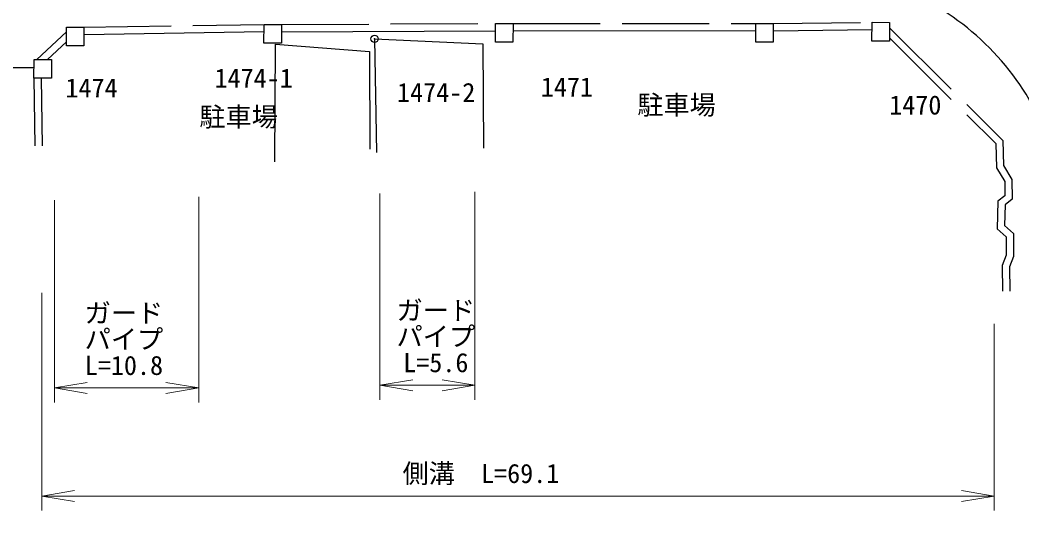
# Model space of a CAD drawing. Units: millimetres, scale not verified. Extents: x -55602354 to 84056675, y -218924267 to 380000.
# Drawn here: x 447007 to 515950, y 231592 to 266747 of the extents above; entities that cross this region are included whole.
import ezdxf
from ezdxf.enums import TextEntityAlignment as Align

# ---------------------------------------------------------------- set-up
doc = ezdxf.new("R2010")
doc.units = ezdxf.units.MM
doc.header["$LTSCALE"] = 1000
doc.header["$PDMODE"] = 32
doc.header["$PDSIZE"] = 500
doc.linetypes.add('DASHED', pattern=[7.5, 6, -1.5])
for name, color, linetype, lineweight in [('M-BGD', 7, 'Continuous', 25), ('M-STR-HTXT', 7, 'Continuous', 13), ('M-STR-STRC', 7, 'Continuous', 25)]:
    doc.layers.add(name, color=color, linetype=linetype, lineweight=lineweight)
doc.layers.add('M-BMK-HTXT', color=7, linetype='Continuous')
doc.styles.add('ＭＳ ゴシック', font='')
doc.styles.get('ＭＳ ゴシック').set_extended_font_data('MS Gothic')

# ---------------------------------------------------------------- blocks, each defined once
blk = doc.blocks.new('open_arrow')
at = {"color": 0, "linetype": 'Continuous', "lineweight": -2}
blk.add_lwpolyline([(7.5, 1.25), (0, 0), (7.5, -1.25)], dxfattribs=at)

msp = doc.modelspace()

# ---------------------------------------------------------------- hatches: boundary and pattern name
at = {"layer": 'M-STR-STRC'}
msp.add_hatch(color=256, dxfattribs=at).paths.add_polyline_path([(-55594916, -215317041, 1), (-55594610, -215317070, 1), (-55594305, -215317098, 1), (-55580797, -215307366, 0.41421), (-55580889, -215307431, 0.41421), (-55580745, -215307064, 0.41421), (-55580837, -215307129, 0.41421), (-55580692, -215306761, 0.41421), (-55580785, -215306827, 0.41421), (-55566345, -215305448, 1), (-55566384, -215305752, 1), (-55566423, -215306056, 1), (-55597548, -215332337, 0.41421), (-55597635, -215332409, 0.41421), (-55597517, -215332032, 0.41421), (-55597604, -215332103, 0.41421), (-55597486, -215331727, 0.41421), (-55597573, -215331798, 0.41421), (-55585677, -215342470, 0.41421), (-55585743, -215342562, 0.41421), (-55585726, -215342167, 0.41421), (-55585792, -215342259, 0.41421), (-55585774, -215341865, 0.41421), (-55585841, -215341956, 0.41421), (-55571762, -215344566, 1), (-55571732, -215344261, 1), (-55571703, -215343956, 1), (-55559075, -215335789, 1), (-55559380, -215335758, 1), (-55559685, -215335727, 1), (-55555688, -215322973, 1), (-55555727, -215323277, 1), (-55555767, -215323581, 1), (-55393271, -215354691, 1), (-55393233, -215354387, 1), (-55393196, -215354083, 1), (-55410449, -215351682, 1), (-55410411, -215351378, 1), (-55410374, -215351073, 1), (-55407336, -215338454, 1), (-55407557, -215338427, 1), (-55407777, -215338399, 1), (-55271677, -215370690, 1), (-55271982, -215370659, 1), (-55272287, -215370628, 1), (-55266346, -215358322, 1), (-55266377, -215358627, 1), (-55266407, -215358932, 1), (-55289179, -215367259, 1), (-55289140, -215366955, 1), (-55289100, -215366651, 1), (571140, 349427, -0.39598), (571140, 349427), (571140, 348155), (571851, 348154), (573112, 350484, 0.38568), (573112, 350484)])

# ---------------------------------------------------------------- linework, layer by layer
at = {"layer": 'M-BGD'}
for p, q in [((450194, 264976), (450200, 266265)), ((450200, 266265), (451403, 266259)), ((451403, 266259), (451397, 264970)), ((463791, 265160), (463798, 266449)), ((463798, 266449), (465001, 266443)), ((465001, 266443), (464994, 265154)), ((479721, 265222), (479728, 266511)), ((479728, 266511), (480931, 266504)), ((480931, 266504), (480924, 265215)), ((497631, 265230), (497637, 266519)), ((497637, 266519), (498841, 266513)), ((498841, 266513), (498834, 265224)), ((505627, 265303), (505634, 266592)), ((505634, 266592), (506837, 266586)), ((506837, 266586), (506831, 265297)), ((451411, 265759), (463805, 265949)), ((465003, 265943), (479730, 266011)), ((471403, 265465), (471526, 257642)), ((471403, 265453), (478844, 265120)), ((480931, 266004), (497638, 266019)), ((498846, 266013), (505640, 266092)), ((448888, 264030), (450195, 265244)), ((451397, 264970), (450194, 264976)), ((464994, 265154), (463791, 265160)), ((464533, 256987), (464594, 265096)), ((464594, 265096), (471059, 264577)), ((478844, 265120), (478893, 257926)), ((480924, 265215), (479721, 265222)), ((498834, 265224), (497631, 265230)), ((506831, 265297), (505627, 265303)), ((471059, 264577), (471084, 257865)), ((442872, 263460), (447967, 263484)), ((447963, 262746), (447970, 264035)), ((447970, 264035), (449173, 264028)), ((449173, 264028), (449166, 262739)), ((449166, 262739), (447963, 262746)), ((447963, 262746), (448026, 258090)), ((448463, 262743), (448526, 258097))]:
    msp.add_line(p, q, dxfattribs=at)
at = {"layer": 'M-BGD', "linetype": 'DASHED'}
for p, q in [((451403, 266259), (463798, 266449)), ((465001, 266443), (479728, 266511)), ((480931, 266504), (497637, 266519)), ((498841, 266513), (505634, 266592)), ((506835, 266221), (514635, 258455)), ((448157, 264034), (450199, 265929)), ((506832, 265519), (514141, 258241)), ((514141, 258241), (514188, 256584)), ((514635, 258455), (514684, 256729)), ((514188, 256584), (514761, 255634)), ((514684, 256729), (515260, 255776)), ((514761, 255634), (514773, 254657)), ((515260, 255776), (515276, 254412)), ((514773, 254657), (514289, 254286)), ((515276, 254412), (514783, 254034)), ((514289, 254286), (514245, 252381)), ((514783, 254034), (514750, 252605)), ((514245, 252381), (514872, 251837)), ((514750, 252605), (515375, 252063)), ((514872, 251837), (514859, 250561)), ((515375, 252063), (515358, 250469)), ((514859, 250561), (514594, 249850)), ((515358, 250469), (515095, 249762)), ((514594, 249850), (514612, 248098)), ((515095, 249762), (515112, 248103))]:
    msp.add_line(p, q, dxfattribs=at)
at = {"layer": 'M-BGD'}
msp.add_point((471403, 265453), dxfattribs=at)
at = {"layer": 'M-STR-HTXT'}
for p, q in [((459300, 254581), (459300, 240430)), ((471774, 254802), (471774, 240619)), ((478299, 254917), (478299, 240619)), ((449368, 254350), (449368, 240430)), ((448502, 247970), (448502, 232994)), ((514045, 245833), (514045, 232994)), ((449368, 241430), (459300, 241430)), ((471774, 241619), (478299, 241619)), ((448502, 233994), (514045, 233994))]:
    msp.add_line(p, q, dxfattribs=at)
at = {"layer": 'M-STR-STRC'}
msp.add_arc((500756, 251971), 18256, 19.07162, 60.25928, dxfattribs=at)

# ---------------------------------------------------------------- block references
at = {"layer": 'M-STR-HTXT', "xscale": 300, "yscale": 300}
for p in [(471774, 241619), (449368, 241430), (448502, 233994)]:
    msp.add_blockref('open_arrow', p, dxfattribs=at)
at = {"layer": 'M-STR-HTXT', "xscale": 300, "yscale": 300, "rotation": 180}
for p in [(478299, 241619), (459300, 241430), (514045, 233994)]:
    msp.add_blockref('open_arrow', p, dxfattribs=at)

# ---------------------------------------------------------------- texts
at = {"layer": 'M-BMK-HTXT', "style": 'ＭＳ ゴシック'}
for s, p in [('1474-1', (460386, 261696)), ('1474', (450129, 261022)), ('1471', (482840, 261090)), ('1474-2', (472948, 260708)), ('駐車場', (489483, 259848)), ('1470', (506815, 259848)), ('駐車場', (459347, 259030))]:
    msp.add_text(s, height=1320, dxfattribs=at).set_placement(p, align=Align.BOTTOM_LEFT)
at = {"layer": 'M-STR-HTXT', "style": 'ＭＳ ゴシック'}
for s, p in [('ガード', (475616, 245719)), ('ガード', (454155, 245530)), ('パイプ', (454155, 243730)), ('パイプ', (475616, 243919)), ('L=10.8', (454155, 241930)), ('L=5.6', (475616, 242119)), ('側溝\u3000L=69.1', (478722, 234494))]:
    msp.add_text(s, height=1320, dxfattribs=at).set_placement(p, align=Align.BOTTOM_CENTER)

doc.saveas('drawing.dxf')
